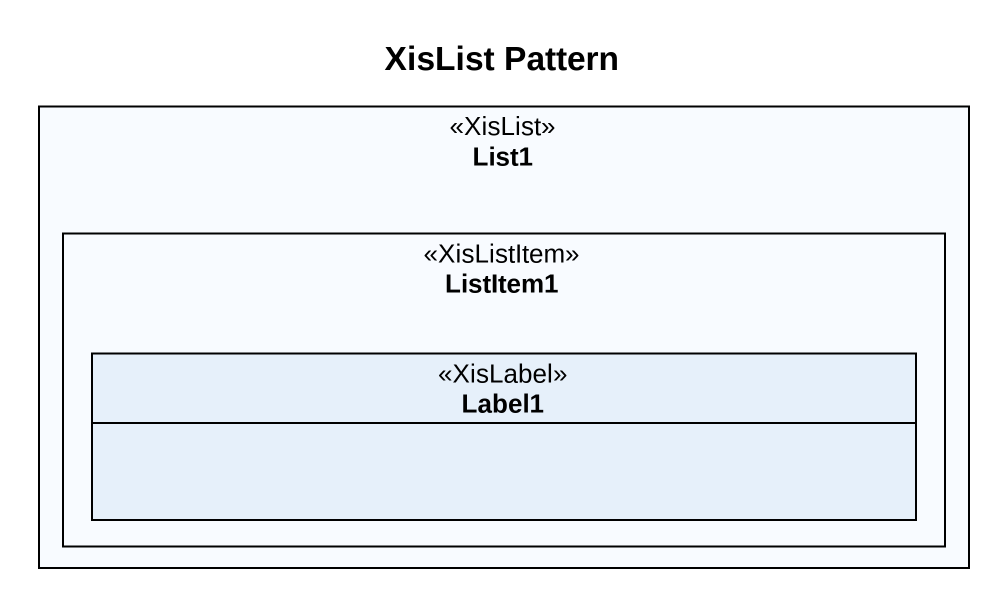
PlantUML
@startuml
title XisList Pattern
hide circle
hide empty members
rectangle List1 <<XisList>> {
  rectangle ListItem1 <<XisListItem>> {
    class Label1 <<XisLabel>>
  }
}
@enduml
